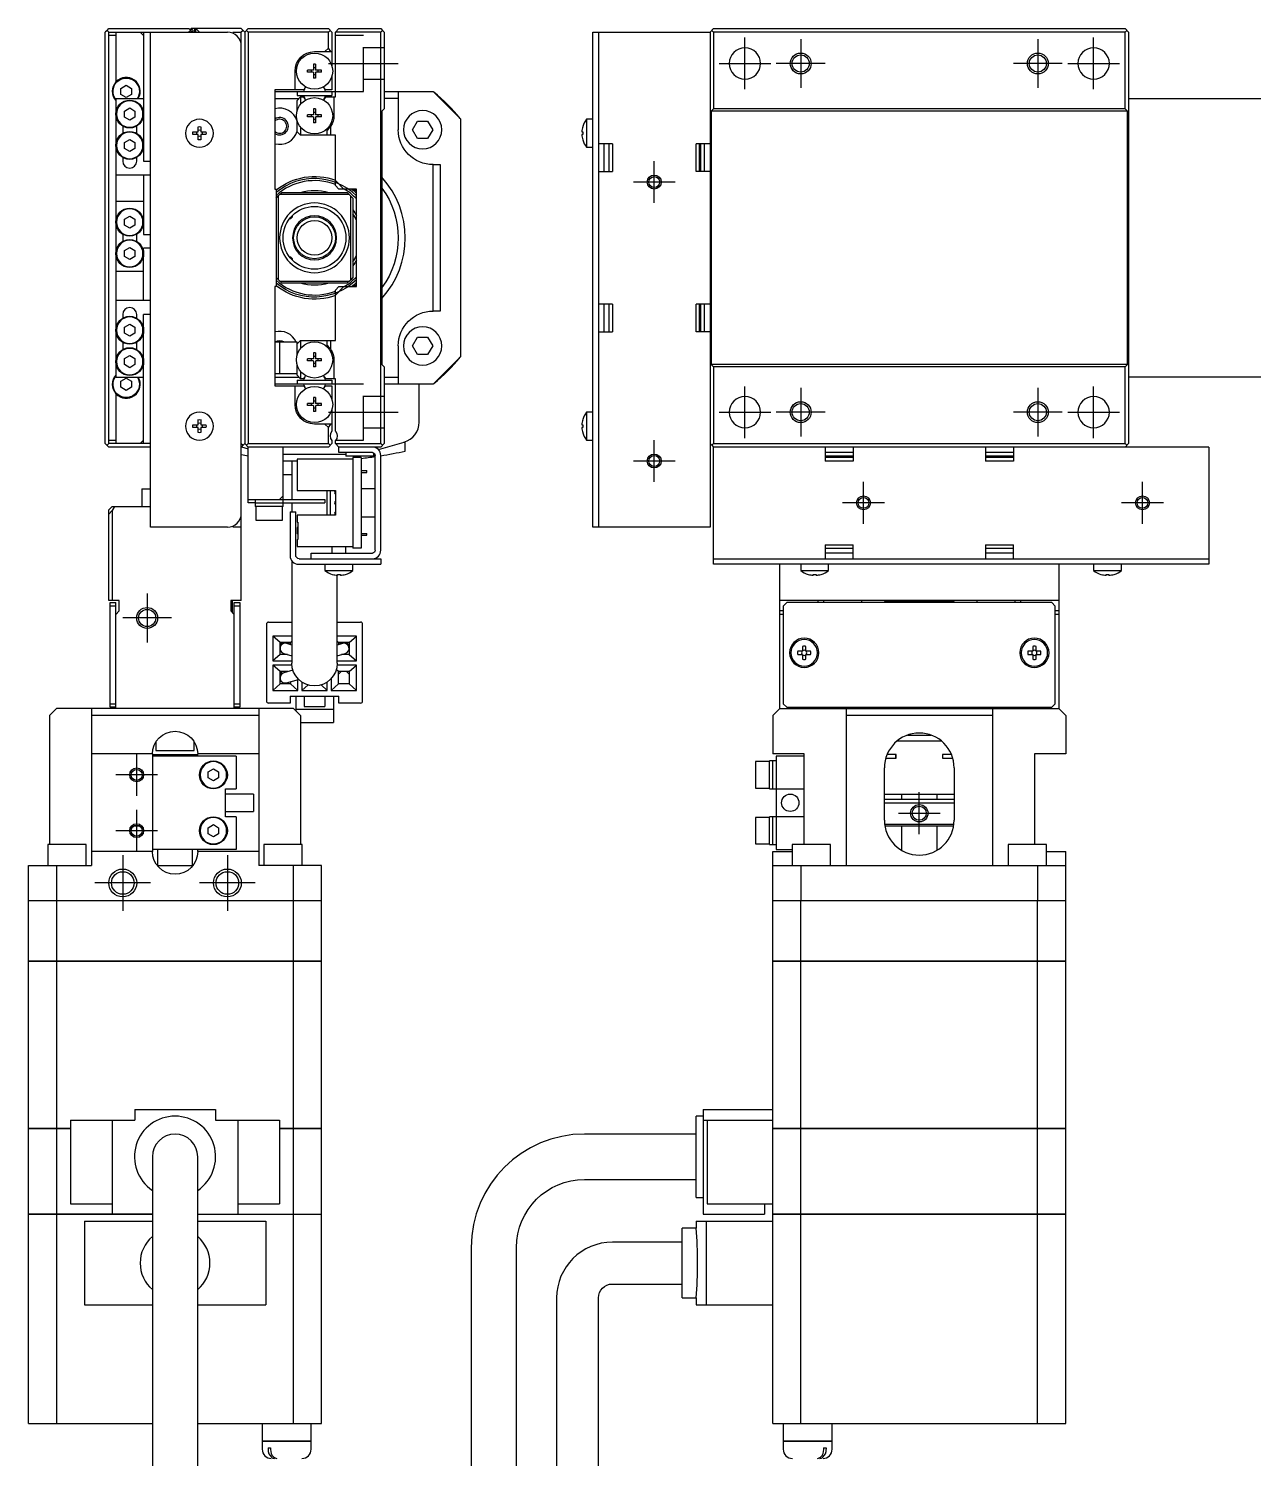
# Model space of a CAD drawing. Extents: x 0 to 840, y -8 to 467.
# Drawn here: x 430.8 to 606.4, y 184.1 to 389.1 of the extents above; entities that cross this region are included whole.
import ezdxf

# ---------------------------------------------------------------- set-up
doc = ezdxf.new("R2010")
doc.units = 0
doc.header["$LTSCALE"] = 0.5
doc.linetypes.add('CENTER', pattern=[50.8, 31.75, -6.35, 6.35, -6.35])
doc.linetypes.add('DASHED', pattern=[19.05, 12.7, -6.35])
for name, color, linetype in [('MSM_CENTER', 1, 'CENTER'), ('MSM_CONTINUOUS', 7, 'CONTINUOUS'), ('MSM_DASHED', 4, 'DASHED'), ('MSM_NARROW', 5, 'CONTINUOUS')]:
    doc.layers.add(name, color=color, linetype=linetype)

msp = doc.modelspace()

# ---------------------------------------------------------------- linework, layer by layer
at = {"layer": 'MSM_CENTER'}
for p, q in [((533.52, 380.4), (533.52, 387.8)), ((541.52, 387.6), (541.52, 380.6)), ((575.52, 387.6), (575.52, 380.6)), ((583.52, 380.4), (583.52, 387.8)), ((473.81, 384.1), (483.81, 384.1)), ((529.82, 384.1), (537.22, 384.1)), ((545.02, 384.1), (538.02, 384.1)), ((579.02, 384.1), (572.02, 384.1)), ((579.82, 384.1), (587.22, 384.1)), ((520.52, 364.1), (520.52, 370.1)), ((523.52, 367.1), (517.52, 367.1)), ((533.52, 330.4), (533.52, 337.8)), ((541.52, 337.6), (541.52, 330.6)), ((575.52, 337.6), (575.52, 330.6)), ((583.52, 330.4), (583.52, 337.8)), ((473.81, 334.1), (483.81, 334.1)), ((529.82, 334.1), (537.22, 334.1)), ((545.02, 334.1), (538.02, 334.1)), ((579.02, 334.1), (572.02, 334.1)), ((579.82, 334.1), (587.22, 334.1)), ((520.52, 324.1), (520.52, 330.1)), ((523.52, 327.1), (517.52, 327.1)), ((550.52, 318.1), (550.52, 324.1)), ((590.52, 318.1), (590.52, 324.1)), ((553.52, 321.1), (547.52, 321.1)), ((593.52, 321.1), (587.52, 321.1)), ((447.81, 308.1), (447.81, 301.1)), ((451.31, 304.6), (444.31, 304.6)), ((446.31, 279.1), (446.31, 285.1)), ((449.31, 282.1), (443.31, 282.1)), ((558.52, 273.6), (558.52, 279.6)), ((446.31, 271.1), (446.31, 277.1)), ((555.52, 276.6), (561.52, 276.6)), ((449.31, 274.1), (443.31, 274.1)), ((444.31, 270.6), (444.31, 262.6)), ((459.31, 270.6), (459.31, 262.6)), ((448.31, 266.6), (440.31, 266.6)), ((463.31, 266.6), (455.31, 266.6))]:
    msp.add_line(p, q, dxfattribs=at)
at = {"layer": 'MSM_CONTINUOUS'}
for p, q in [((442.06, 388.85), (441.81, 388.6)), ((441.81, 329.6), (441.81, 388.6)), ((442.06, 388.85), (442.31, 389.1)), ((442.31, 388.6), (442.06, 388.85)), ((442.31, 389.1), (453.81, 389.1)), ((442.31, 329.6), (442.31, 388.6)), ((442.31, 388.6), (459.31, 388.6)), ((443.31, 388.1), (442.31, 388.1)), ((443.31, 388.6), (443.31, 381.42)), ((446.81, 388.6), (447.31, 388.1)), ((447.31, 388.6), (447.31, 370.1)), ((448.31, 317.6), (448.31, 388.6)), ((453.81, 389.1), (454.31, 388.6)), ((454.06, 388.85), (453.81, 388.6)), ((453.91, 389), (454.11, 389)), ((454.01, 389), (454.11, 389.1)), ((461.31, 389.1), (454.11, 389.1)), ((454.41, 388.6), (454.41, 388.7)), ((454.59, 389.1), (454.59, 388.6)), ((455.31, 388.6), (454.81, 389.1)), ((454.81, 388.6), (454.81, 389.1)), ((460.11, 388.6), (461.31, 388.6)), ((461.31, 389.1), (461.81, 388.6)), ((461.56, 388.85), (461.31, 388.6)), ((461.31, 307.1), (461.31, 388.6)), ((461.81, 388.6), (462.31, 389.1)), ((461.81, 388.6), (461.81, 329.6)), ((462.31, 388.6), (462.06, 388.85)), ((462.31, 389.1), (473.81, 389.1)), ((462.31, 388.6), (462.31, 329.6)), ((473.81, 388.6), (462.31, 388.6)), ((473.81, 389.1), (474.31, 388.6)), ((474.06, 388.85), (473.81, 388.6)), ((473.81, 386.3), (473.81, 388.6)), ((474.31, 388.6), (474.31, 383.71)), ((474.81, 388.6), (475.31, 389.1)), ((474.81, 379.3), (474.81, 388.6)), ((481.31, 388.6), (474.81, 388.6)), ((475.31, 389.1), (481.31, 389.1)), ((481.31, 389.1), (481.56, 388.85)), ((481.56, 388.85), (481.31, 388.6)), ((481.31, 329.6), (481.31, 388.6)), ((481.56, 388.85), (481.81, 388.6)), ((481.81, 388.6), (481.81, 377.6)), ((511.72, 317.6), (511.72, 388.6)), ((511.72, 388.6), (528.52, 388.6)), ((512.52, 388.6), (512.52, 317.6)), ((529.02, 389.1), (528.52, 388.6)), ((528.52, 388.6), (528.52, 317.6)), ((528.77, 388.85), (529.02, 388.6)), ((529.02, 389.1), (588.02, 389.1)), ((529.02, 388.6), (529.02, 377.6)), ((588.02, 388.6), (529.02, 388.6)), ((588.52, 388.6), (588.02, 389.1)), ((588.02, 388.6), (588.27, 388.85)), ((588.02, 377.6), (588.02, 388.6)), ((588.52, 388.6), (588.52, 329.6)), ((471.81, 385.8), (474.31, 385.8)), ((473.81, 386.3), (473.31, 385.8)), ((474.17, 385.8), (473.81, 386.3)), ((471.96, 384), (471.67, 384)), ((471.67, 384), (471.67, 383.2)), ((471.96, 383.47), (471.67, 383.47)), ((471.96, 384), (471.96, 383.2)), ((469.01, 380.3), (469.01, 383)), ((471.61, 383.14), (470.81, 383.14)), ((470.81, 382.85), (470.81, 383.14)), ((471.61, 382.85), (470.81, 382.85)), ((471.34, 383.14), (471.34, 382.85)), ((471.67, 382.79), (471.67, 382)), ((471.67, 382.53), (471.96, 382.53)), ((471.96, 382), (471.67, 382)), ((471.96, 382.79), (471.96, 382)), ((472.81, 383.14), (472.02, 383.14)), ((472.81, 382.85), (472.02, 382.85)), ((472.28, 383.14), (472.28, 382.85)), ((472.81, 382.85), (472.81, 383.14)), ((474.31, 382.29), (474.31, 380.3)), ((444.06, 380.53), (444.81, 380.97)), ((444.06, 379.67), (444.06, 380.53)), ((444.81, 379.23), (444.06, 379.67)), ((444.81, 380.97), (445.56, 380.53)), ((445.56, 379.67), (444.81, 379.23)), ((445.56, 380.53), (445.56, 379.67)), ((470.26, 380.3), (466.11, 380.3)), ((466.11, 380.3), (466.11, 366.1)), ((466.11, 380.1), (474.81, 380.1)), ((469.31, 380.1), (469.31, 379.5)), ((469.31, 379.5), (474.31, 379.5)), ((469.31, 378.8), (469.81, 379.3)), ((469.81, 379.3), (469.81, 378.26)), ((469.81, 379.3), (470.26, 379.3)), ((470.43, 380.6), (470.26, 380.3)), ((470.39, 379.08), (470.26, 379.3)), ((473.36, 380.3), (473.19, 380.6)), ((473.36, 379.3), (473.23, 379.08)), ((474.31, 380.3), (473.36, 380.3)), ((473.36, 379.3), (474.81, 379.3)), ((474.31, 380.1), (474.31, 379.5)), ((474.59, 379.3), (474.59, 376.64)), ((481.81, 380.1), (488.81, 380.1)), ((483.81, 380.1), (483.81, 374.6)), ((492.81, 376.1), (488.81, 380.1)), ((443.31, 379.1), (443.31, 339.1)), ((443.31, 379.1), (447.31, 379.1)), ((444.56, 377.28), (445.31, 377.72)), ((444.56, 376.42), (444.56, 377.28)), ((445.31, 377.72), (446.06, 377.28)), ((446.06, 377.28), (446.06, 376.42)), ((466.11, 379.1), (469.61, 379.1)), ((469.31, 377.31), (469.31, 378.8)), ((470.38, 379.1), (470.39, 379.1)), ((471.96, 377.6), (471.67, 377.6)), ((471.67, 377.6), (471.67, 376.8)), ((471.96, 377.6), (471.96, 376.8)), ((473.24, 379.1), (473.25, 379.1)), ((481.81, 377.6), (481.46, 377.25)), ((481.46, 377.25), (481.46, 340.95)), ((483.81, 379.1), (481.81, 379.1)), ((529.02, 377.6), (528.67, 377.25)), ((528.67, 377.25), (528.67, 340.95)), ((588.37, 377.25), (528.67, 377.25)), ((588.02, 377.6), (529.02, 377.6)), ((588.37, 377.25), (588.02, 377.6)), ((588.37, 340.95), (588.37, 377.25)), ((588.52, 379.1), (626.02, 379.1)), ((445.31, 375.98), (444.56, 376.42)), ((446.06, 376.42), (445.31, 375.98)), ((469.31, 374.3), (469.31, 375.89)), ((471.61, 376.74), (470.81, 376.74)), ((470.81, 376.45), (470.81, 376.74)), ((471.61, 376.45), (470.81, 376.45)), ((471.34, 376.74), (471.34, 376.45)), ((471.96, 377.07), (471.67, 377.07)), ((471.67, 376.39), (471.67, 375.6)), ((471.67, 376.13), (471.96, 376.13)), ((471.96, 375.6), (471.67, 375.6)), ((471.96, 376.39), (471.96, 375.6)), ((472.81, 376.74), (472.02, 376.74)), ((472.81, 376.45), (472.02, 376.45)), ((472.28, 376.74), (472.28, 376.45)), ((472.81, 376.45), (472.81, 376.74)), ((485.87, 374.6), (486.59, 375.85)), ((486.59, 375.85), (488.03, 375.85)), ((488.03, 375.85), (488.76, 374.6)), ((492.81, 342.1), (492.81, 376.1)), ((510.82, 376.1), (510.82, 372.1)), ((511.72, 376.1), (510.82, 376.1)), ((444.31, 375.12), (444.31, 374.08)), ((444.56, 372.78), (445.31, 373.22)), ((445.31, 373.22), (446.06, 372.78)), ((446.31, 374.08), (446.31, 375.12)), ((454.38, 374.3), (455.11, 374.3)), ((455.11, 373.9), (454.38, 373.9)), ((455.11, 374.3), (455.11, 375.03)), ((455.11, 373.17), (455.11, 373.9)), ((455.51, 375.03), (455.51, 374.3)), ((455.51, 374.3), (456.24, 374.3)), ((456.24, 373.9), (455.51, 373.9)), ((455.51, 373.9), (455.51, 373.17)), ((469.81, 373.8), (469.31, 374.3)), ((469.81, 374.94), (469.81, 373.8)), ((474.81, 373.8), (469.81, 373.8)), ((473.61, 373.8), (473.61, 374.52)), ((474.11, 375.08), (474.11, 373.8)), ((474.81, 366.6), (474.81, 373.8)), ((486.59, 373.35), (485.87, 374.6)), ((488.03, 373.35), (486.59, 373.35)), ((488.76, 374.6), (488.03, 373.35)), ((510.13, 374.3), (510.26, 374.3)), ((510.26, 373.9), (510.13, 373.9)), ((510.26, 375.05), (510.26, 375.03)), ((510.26, 374.3), (510.26, 373.9)), ((510.26, 373.17), (510.26, 373.15)), ((444.56, 371.92), (444.56, 372.78)), ((445.31, 371.48), (444.56, 371.92)), ((446.06, 371.92), (445.31, 371.48)), ((446.06, 372.78), (446.06, 371.92)), ((510.82, 372.1), (511.72, 372.1)), ((514.52, 372.6), (512.52, 372.6)), ((513.32, 368.6), (513.32, 372.6)), ((514.02, 372.6), (514.02, 368.6)), ((514.52, 372.6), (514.52, 368.6)), ((526.52, 368.6), (526.52, 372.6)), ((528.52, 372.6), (526.52, 372.6)), ((527.02, 368.6), (527.02, 372.6)), ((527.22, 368.6), (527.22, 372.6)), ((527.72, 368.6), (527.72, 372.6)), ((444.31, 370.62), (444.31, 370.1)), ((446.31, 370.1), (446.31, 370.62)), ((447.31, 370.1), (448.31, 370.1)), ((488.81, 348.6), (488.81, 369.6)), ((488.81, 369.6), (489.81, 369.6)), ((489.81, 369.6), (489.81, 348.6)), ((448.31, 368.1), (443.31, 368.1)), ((447.31, 368.1), (447.31, 359.6)), ((474.81, 367.31), (476.02, 366.1)), ((512.52, 368.6), (514.52, 368.6)), ((528.52, 368.6), (526.52, 368.6)), ((466.11, 366.1), (466.31, 366.1)), ((466.31, 366.1), (466.31, 352.1)), ((466.31, 364.8), (466.61, 365.1)), ((466.81, 365.3), (466.61, 365.1)), ((466.61, 365.1), (466.61, 353.1)), ((466.81, 365.3), (467.11, 365.6)), ((476.81, 365.3), (466.81, 365.3)), ((467.11, 365.6), (476.51, 365.6)), ((475.31, 366.1), (474.81, 366.6)), ((477.81, 366.1), (475.31, 366.1)), ((476.51, 365.6), (477.31, 364.8)), ((477.01, 353.1), (477.01, 365.1)), ((477.81, 352.1), (477.81, 366.1)), ((447.31, 364.3), (443.31, 364.3)), ((477.31, 364.8), (477.31, 353.4)), ((444.56, 361.78), (445.31, 362.22)), ((444.56, 360.92), (444.56, 361.78)), ((445.31, 360.48), (444.56, 360.92)), ((445.31, 362.22), (446.06, 361.78)), ((446.06, 360.92), (445.31, 360.48)), ((446.06, 361.78), (446.06, 360.92)), ((468.25, 361.85), (468.39, 361.85)), ((468.39, 361.85), (468.61, 362.07)), ((468.39, 361.85), (468.39, 362.02)), ((468.61, 362.26), (468.61, 362.07)), ((470.44, 361.9), (470.37, 361.9)), ((470.44, 361.9), (470.5, 361.96)), ((473.12, 361.96), (473.19, 361.9)), ((473.25, 361.9), (473.19, 361.9)), ((444.31, 359.62), (444.31, 358.58)), ((446.31, 358.58), (446.31, 359.62)), ((447.31, 359.6), (448.31, 359.6)), ((468.85, 360.16), (468.85, 360.16)), ((474.78, 360.16), (474.78, 360.16)), ((444.56, 357.28), (445.31, 357.72)), ((444.56, 356.42), (444.56, 357.28)), ((445.31, 357.72), (446.06, 357.28)), ((446.06, 357.28), (446.06, 356.42)), ((447.31, 350.1), (447.31, 357.6)), ((448.31, 357.6), (447.31, 357.6)), ((445.31, 355.98), (444.56, 356.42)), ((446.06, 356.42), (445.31, 355.98)), ((468.39, 356.35), (468.25, 356.35)), ((468.25, 356.35), (468.25, 356.35)), ((468.39, 356.18), (468.39, 356.35)), ((468.61, 356.12), (468.39, 356.35)), ((468.61, 356.12), (468.61, 355.94)), ((443.31, 354.3), (447.31, 354.3)), ((467.11, 352.6), (466.31, 353.4)), ((466.81, 352.9), (476.81, 352.9)), ((476.81, 352.9), (476.51, 352.6)), ((476.81, 352.9), (477.01, 353.1)), ((477.31, 353.4), (477.01, 353.1)), ((466.31, 352.1), (466.11, 352.1)), ((466.11, 352.1), (466.11, 337.9)), ((476.51, 352.6), (467.11, 352.6)), ((476.02, 352.1), (474.81, 350.89)), ((474.81, 351.6), (475.31, 352.1)), ((474.81, 344.4), (474.81, 351.6)), ((475.31, 352.1), (477.81, 352.1)), ((448.31, 350.1), (443.31, 350.1)), ((489.81, 348.6), (488.81, 348.6)), ((514.52, 349.6), (512.52, 349.6)), ((513.32, 345.6), (513.32, 349.6)), ((514.02, 349.6), (514.02, 345.6)), ((514.52, 349.6), (514.52, 345.6)), ((528.52, 349.6), (526.52, 349.6)), ((526.52, 345.6), (526.52, 349.6)), ((527.02, 345.6), (527.02, 349.6)), ((527.22, 345.6), (527.22, 349.6)), ((527.72, 345.6), (527.72, 349.6)), ((444.31, 348.1), (444.31, 347.58)), ((444.56, 346.28), (445.31, 346.72)), ((445.31, 346.72), (446.06, 346.28)), ((446.31, 347.58), (446.31, 348.1)), ((447.31, 329.6), (447.31, 348.1)), ((448.31, 348.1), (447.31, 348.1)), ((444.56, 345.42), (444.56, 346.28)), ((445.31, 344.98), (444.56, 345.42)), ((446.06, 345.42), (445.31, 344.98)), ((446.06, 346.28), (446.06, 345.42)), ((485.87, 343.6), (486.59, 344.85)), ((486.59, 344.85), (488.03, 344.85)), ((488.03, 344.85), (488.76, 343.6)), ((512.52, 345.6), (514.52, 345.6)), ((528.52, 345.6), (526.52, 345.6)), ((444.31, 344.12), (444.31, 343.08)), ((446.31, 343.08), (446.31, 344.12)), ((469.31, 344.15), (466.11, 344.15)), ((466.81, 344.15), (466.81, 339.65)), ((469.31, 343.9), (469.81, 344.4)), ((469.31, 342.31), (469.31, 344.15)), ((469.81, 344.4), (469.81, 343.26)), ((469.81, 344.4), (474.81, 344.4)), ((471.96, 342.6), (471.67, 342.6)), ((471.67, 342.6), (471.67, 341.8)), ((471.96, 342.6), (471.96, 341.8)), ((473.61, 343.68), (473.61, 344.4)), ((474.11, 344.4), (474.11, 343.12)), ((483.81, 343.6), (483.81, 338.1)), ((486.59, 342.35), (485.87, 343.6)), ((488.76, 343.6), (488.03, 342.35)), ((444.56, 341.78), (445.31, 342.22)), ((444.56, 340.92), (444.56, 341.78)), ((445.31, 340.48), (444.56, 340.92)), ((445.31, 342.22), (446.06, 341.78)), ((446.06, 340.92), (445.31, 340.48)), ((446.06, 341.78), (446.06, 340.92)), ((469.31, 339.4), (469.31, 340.89)), ((471.61, 341.74), (470.81, 341.74)), ((470.81, 341.45), (470.81, 341.74)), ((471.61, 341.45), (470.81, 341.45)), ((471.34, 341.74), (471.34, 341.45)), ((471.96, 342.07), (471.67, 342.07)), ((471.67, 341.39), (471.67, 340.6)), ((471.67, 341.13), (471.96, 341.13)), ((471.96, 340.6), (471.67, 340.6)), ((471.96, 341.39), (471.96, 340.6)), ((472.81, 341.74), (472.02, 341.74)), ((472.81, 341.45), (472.02, 341.45)), ((472.28, 341.74), (472.28, 341.45)), ((472.81, 341.45), (472.81, 341.74)), ((474.59, 341.55), (474.59, 338.9)), ((481.46, 340.95), (481.81, 340.6)), ((481.81, 340.6), (481.81, 329.6)), ((488.03, 342.35), (486.59, 342.35)), ((488.81, 338.1), (492.81, 342.1)), ((528.67, 340.95), (529.02, 340.6)), ((588.37, 340.95), (528.67, 340.95)), ((529.02, 340.6), (529.02, 329.6)), ((588.02, 340.6), (529.02, 340.6)), ((588.02, 340.6), (588.37, 340.95)), ((588.02, 329.6), (588.02, 340.6)), ((443.31, 339.1), (447.31, 339.1)), ((444.06, 338.53), (444.81, 338.97)), ((444.06, 337.67), (444.06, 338.53)), ((444.81, 338.97), (445.56, 338.53)), ((445.56, 338.53), (445.56, 337.67)), ((466.11, 339.65), (469.31, 339.65)), ((466.11, 339.1), (469.61, 339.1)), ((469.81, 338.9), (469.31, 339.4)), ((469.31, 338.7), (469.31, 338.1)), ((469.31, 338.7), (474.31, 338.7)), ((469.81, 339.94), (469.81, 338.9)), ((470.26, 338.9), (469.81, 338.9)), ((470.26, 338.9), (470.39, 339.12)), ((470.38, 339.1), (470.39, 339.1)), ((473.23, 339.12), (473.36, 338.9)), ((473.24, 339.1), (473.25, 339.1)), ((474.81, 338.9), (473.36, 338.9)), ((474.31, 338.7), (474.31, 338.1)), ((474.81, 331.36), (474.81, 338.9)), ((481.81, 339.1), (483.81, 339.1)), ((626.02, 339.1), (588.52, 339.1)), ((443.31, 336.78), (443.31, 329.6)), ((444.81, 337.23), (444.06, 337.67)), ((445.56, 337.67), (444.81, 337.23)), ((474.81, 338.1), (466.11, 338.1)), ((466.11, 337.9), (470.26, 337.9)), ((469.01, 335.2), (469.01, 337.9)), ((470.26, 337.9), (470.43, 337.6)), ((473.19, 337.6), (473.36, 337.9)), ((473.36, 337.9), (474.31, 337.9)), ((474.31, 337.9), (474.31, 335.91)), ((488.81, 338.1), (481.81, 338.1)), ((486.81, 332.68), (486.81, 338.1)), ((471.61, 335.34), (470.81, 335.34)), ((470.81, 335.05), (470.81, 335.34)), ((471.61, 335.05), (470.81, 335.05)), ((471.34, 335.34), (471.34, 335.05)), ((471.96, 336.2), (471.67, 336.2)), ((471.67, 336.2), (471.67, 335.4)), ((471.96, 335.67), (471.67, 335.67)), ((471.67, 334.99), (471.67, 334.2)), ((471.67, 334.73), (471.96, 334.73)), ((471.96, 334.2), (471.67, 334.2)), ((471.96, 336.2), (471.96, 335.4)), ((471.96, 334.99), (471.96, 334.2)), ((472.81, 335.34), (472.02, 335.34)), ((472.81, 335.05), (472.02, 335.05)), ((472.28, 335.34), (472.28, 335.05)), ((472.81, 335.05), (472.81, 335.34)), ((474.31, 334.49), (474.31, 331.36)), ((454.38, 332.3), (455.11, 332.3)), ((455.11, 332.3), (455.11, 333.03)), ((455.51, 333.03), (455.51, 332.3)), ((455.51, 332.3), (456.24, 332.3)), ((474.31, 332.4), (471.81, 332.4)), ((473.31, 332.4), (473.81, 331.9)), ((473.81, 331.9), (474.17, 332.4)), ((510.13, 332.3), (510.26, 332.3)), ((510.26, 333.05), (510.26, 333.03)), ((510.26, 332.3), (510.26, 331.9)), ((510.82, 334.1), (510.82, 330.1)), ((511.72, 334.1), (510.82, 334.1)), ((442.31, 330.1), (443.31, 330.1)), ((447.31, 330.1), (446.81, 329.6)), ((455.11, 331.9), (454.38, 331.9)), ((455.11, 331.17), (455.11, 331.9)), ((456.24, 331.9), (455.51, 331.9)), ((455.51, 331.9), (455.51, 331.17)), ((473.81, 329.6), (473.81, 331.9)), ((510.26, 331.9), (510.13, 331.9)), ((510.26, 331.17), (510.26, 331.15)), ((510.82, 330.1), (511.72, 330.1)), ((441.81, 329.6), (442.31, 329.1)), ((442.06, 329.35), (442.31, 329.6)), ((448.31, 329.6), (442.31, 329.6)), ((448.31, 329.1), (442.31, 329.1)), ((461.31, 329.6), (461.56, 329.35)), ((461.56, 329.35), (461.31, 329.1)), ((461.34, 329.12), (462.31, 328.84)), ((461.56, 329.35), (461.81, 329.6)), ((462.31, 329.1), (461.81, 329.6)), ((462.06, 329.35), (462.31, 329.6)), ((462.31, 329.6), (473.81, 329.6)), ((462.31, 321.1), (462.31, 329.1)), ((473.81, 329.1), (462.31, 329.1)), ((467.31, 320.6), (467.31, 329.1)), ((467.31, 328.1), (476.31, 328.1)), ((474.31, 329.6), (473.81, 329.1)), ((473.81, 329.6), (474.06, 329.35)), ((474.31, 330.04), (474.31, 329.6)), ((474.81, 329.6), (474.81, 330.04)), ((474.81, 329.6), (481.31, 329.6)), ((475.31, 329.1), (474.81, 329.6)), ((475.31, 328.3), (475.31, 329.1)), ((481.31, 329.1), (475.31, 329.1)), ((480.11, 328.3), (475.31, 328.3)), ((476.31, 328.3), (476.31, 327.8)), ((480.31, 327.8), (480.31, 328.25)), ((480.31, 328.1), (480.46, 328.1)), ((480.96, 328.74), (484.64, 329.8)), ((481.31, 329.6), (481.56, 329.35)), ((481.81, 329.6), (481.31, 329.1)), ((484.81, 328.53), (484.81, 329.85)), ((528.52, 329.6), (528.77, 329.35)), ((529.02, 329.6), (528.77, 329.35)), ((528.77, 329.35), (529.02, 329.1)), ((529.02, 329.6), (588.02, 329.6)), ((529.02, 312.3), (529.02, 329.1)), ((600.02, 329.1), (529.02, 329.1)), ((545.02, 329.1), (545.02, 327.1)), ((549.02, 328.3), (545.02, 328.3)), ((549.02, 329.1), (549.02, 327.1)), ((568.02, 329.1), (568.02, 327.1)), ((572.02, 328.3), (568.02, 328.3)), ((572.02, 329.1), (572.02, 327.1)), ((588.27, 329.35), (588.02, 329.6)), ((588.02, 329.1), (588.52, 329.6)), ((600.02, 329.1), (600.02, 312.3)), ((469.31, 327.1), (467.31, 327.1)), ((468.56, 327.1), (468.56, 321.6)), ((469.31, 327.35), (469.31, 322.85)), ((477.31, 327.35), (469.31, 327.35)), ((480.31, 327.8), (476.31, 327.8)), ((477.31, 327.6), (477.31, 314.6)), ((478.51, 327.6), (477.31, 327.6)), ((477.63, 327.6), (477.63, 327.8)), ((478.51, 327.6), (478.51, 314.6)), ((480.51, 314.3), (480.51, 327.9)), ((481.31, 314.3), (481.31, 327.9)), ((549.02, 327.8), (545.02, 327.8)), ((549.02, 327.6), (545.02, 327.6)), ((549.02, 327.1), (545.02, 327.1)), ((572.02, 327.8), (568.02, 327.8)), ((572.02, 327.6), (568.02, 327.6)), ((572.02, 327.1), (568.02, 327.1)), ((468.56, 325.1), (467.31, 325.1)), ((478.51, 325.72), (479.31, 325.72)), ((478.51, 325.47), (479.31, 325.47)), ((479.31, 325.47), (479.31, 325.72)), ((447.06, 323.1), (448.31, 323.1)), ((447.06, 323.1), (447.06, 320.6)), ((467.31, 322.1), (466.81, 321.6)), ((469.31, 322.85), (474.81, 322.85)), ((473.61, 319.35), (473.61, 322.85)), ((474.11, 319.35), (474.11, 322.85)), ((474.81, 322.85), (474.81, 319.35)), ((480.51, 323.1), (478.51, 323.1)), ((442.31, 320.1), (442.81, 320.6)), ((442.31, 307.1), (442.31, 320.1)), ((442.81, 319.99), (442.31, 319.49)), ((443.12, 320.6), (442.81, 319.99)), ((442.81, 320.6), (448.31, 320.6)), ((442.81, 319.99), (442.81, 307.1)), ((462.31, 321.6), (473.31, 321.6)), ((463.31, 321.1), (462.31, 321.1)), ((463.31, 321.6), (463.31, 320.6)), ((463.31, 321.1), (473.31, 321.1)), ((467.31, 320.6), (463.31, 320.6)), ((463.41, 320.6), (463.41, 318.6)), ((467.21, 318.6), (467.21, 320.6)), ((468.56, 321.1), (468.56, 319.8)), ((473.31, 321.6), (473.31, 321.1)), ((463.41, 318.6), (467.21, 318.6)), ((468.31, 319.8), (468.31, 313.5)), ((468.31, 319.8), (469.11, 319.8)), ((469.11, 313.6), (469.11, 319.8)), ((469.31, 319.35), (469.31, 318.35)), ((474.81, 319.35), (469.31, 319.35)), ((469.31, 318.35), (469.41, 318.35)), ((469.41, 318.35), (469.41, 315.85)), ((478.51, 319.1), (480.51, 319.1)), ((459.31, 317.6), (448.31, 317.6)), ((461.31, 317.6), (460.11, 317.6)), ((469.31, 317.55), (469.31, 316.65)), ((469.41, 317.55), (469.31, 317.55)), ((469.41, 317.17), (469.31, 317.17)), ((469.41, 317.02), (469.31, 317.02)), ((469.41, 316.65), (469.31, 316.65)), ((469.31, 315.85), (469.31, 314.85)), ((469.31, 315.85), (469.41, 315.85)), ((478.51, 316.72), (479.31, 316.72)), ((478.51, 316.47), (479.31, 316.47)), ((479.31, 316.47), (479.31, 316.72)), ((528.52, 317.6), (511.72, 317.6)), ((469.31, 314.85), (477.31, 314.85)), ((471.31, 313.1), (471.31, 313.9)), ((471.31, 313.9), (480.11, 313.9)), ((474.31, 314.85), (474.31, 313.9)), ((476.31, 313.9), (476.31, 314.85)), ((478.51, 314.6), (477.31, 314.6)), ((545.02, 315.1), (549.02, 315.1)), ((545.02, 315.1), (545.02, 313.1)), ((545.02, 314.6), (549.02, 314.6)), ((549.02, 313.9), (545.02, 313.9)), ((549.02, 313.1), (549.02, 315.1)), ((568.02, 315.1), (572.02, 315.1)), ((568.02, 315.1), (568.02, 313.1)), ((568.02, 314.6), (572.02, 314.6)), ((572.02, 313.9), (568.02, 313.9)), ((572.02, 313.1), (572.02, 315.1)), ((468.56, 312.77), (468.56, 298.1)), ((469.51, 312.3), (481.31, 312.3)), ((469.61, 313.1), (481.31, 313.1)), ((473.31, 312.3), (473.31, 311.4)), ((477.31, 311.4), (477.31, 312.3)), ((481.31, 313.1), (481.31, 312.3)), ((529.02, 313.1), (600.02, 313.1)), ((600.02, 312.3), (529.02, 312.3)), ((538.52, 291.6), (538.52, 312.3)), ((541.52, 312.3), (541.52, 311.4)), ((545.52, 311.4), (545.52, 312.3)), ((578.52, 312.3), (578.52, 291.6)), ((583.52, 312.3), (583.52, 311.4)), ((587.52, 311.4), (587.52, 312.3)), ((473.31, 311.4), (477.31, 311.4)), ((474.36, 310.84), (474.38, 310.84)), ((475.06, 298.1), (475.06, 310.72)), ((475.11, 310.84), (475.51, 310.84)), ((475.11, 310.71), (475.11, 310.84)), ((475.51, 310.84), (475.51, 310.71)), ((476.24, 310.84), (476.26, 310.84)), ((541.52, 311.4), (545.52, 311.4)), ((542.57, 310.84), (542.59, 310.84)), ((543.32, 310.84), (543.72, 310.84)), ((543.32, 310.71), (543.32, 310.84)), ((543.72, 310.84), (543.72, 310.71)), ((544.45, 310.84), (544.47, 310.84)), ((583.52, 311.4), (587.52, 311.4)), ((584.57, 310.84), (584.59, 310.84)), ((585.32, 310.84), (585.72, 310.84)), ((585.32, 310.71), (585.32, 310.84)), ((585.72, 310.84), (585.72, 310.71)), ((586.45, 310.84), (586.47, 310.84)), ((443.81, 307.1), (442.31, 307.1)), ((442.51, 306.8), (443.31, 306.8)), ((442.51, 291.8), (442.51, 306.8)), ((443.31, 306.3), (442.51, 306.3)), ((443.31, 291.6), (443.31, 306.8)), ((443.81, 305.6), (443.31, 305.1)), ((443.81, 305.6), (443.81, 307.1)), ((461.31, 307.1), (459.81, 307.1)), ((459.81, 307.1), (459.81, 305.6)), ((460.31, 305.1), (459.81, 305.6)), ((460.06, 305.35), (460.06, 307.1)), ((460.31, 306.8), (461.11, 306.8)), ((460.31, 291.6), (460.31, 306.8)), ((461.11, 306.3), (460.31, 306.3)), ((461.11, 306.8), (461.11, 291.8)), ((578.52, 307.1), (538.52, 307.1)), ((539.02, 305.6), (538.52, 305.6)), ((539.52, 306.8), (539.02, 306.3)), ((539.02, 306.3), (539.02, 292.3)), ((577.52, 306.8), (539.52, 306.8)), ((544.02, 306.8), (544.02, 307.1)), ((544.77, 307.1), (544.77, 306.8)), ((550.27, 306.8), (550.27, 307.1)), ((553.72, 307.1), (553.52, 306.9)), ((563.52, 306.9), (553.52, 306.9)), ((553.52, 306.9), (553.52, 306.8)), ((563.52, 306.9), (563.32, 307.1)), ((563.52, 306.8), (563.52, 306.9)), ((566.77, 307.1), (566.77, 306.8)), ((572.27, 306.8), (572.27, 307.1)), ((573.02, 307.1), (573.02, 306.8)), ((578.02, 306.3), (577.52, 306.8)), ((578.02, 292.3), (578.02, 306.3)), ((578.52, 305.6), (578.02, 305.6)), ((464.91, 303.7), (464.91, 292.7)), ((465.21, 304), (468.56, 304)), ((475.06, 304), (478.41, 304)), ((478.71, 292.7), (478.71, 303.7)), ((539.02, 305.1), (538.52, 305.1)), ((578.52, 305.1), (578.02, 305.1)), ((465.81, 302), (465.81, 298.45)), ((466.86, 301.1), (465.81, 302)), ((468.56, 302), (465.81, 302)), ((477.81, 302), (475.06, 302)), ((476.76, 301.1), (477.81, 302)), ((477.81, 298.45), (477.81, 302)), ((466.86, 299.35), (465.81, 298.45)), ((466.86, 299.35), (466.86, 301.1)), ((468.36, 301.1), (466.86, 301.1)), ((466.86, 300.72), (467.24, 301.1)), ((467.92, 299.35), (466.86, 299.35)), ((467.4, 299.51), (468.56, 299.16)), ((468.56, 300.72), (467.82, 300.94)), ((467.99, 301.1), (468.28, 300.81)), ((468.36, 301.1), (468.56, 301.27)), ((468.36, 300.78), (468.36, 301.1)), ((475.26, 301.1), (475.06, 301.27)), ((475.8, 300.94), (475.06, 300.72)), ((475.06, 299.16), (476.22, 299.51)), ((475.26, 301.1), (475.26, 300.78)), ((476.76, 301.1), (475.26, 301.1)), ((475.35, 300.81), (475.64, 301.1)), ((476.76, 299.35), (475.7, 299.35)), ((476.39, 301.1), (476.76, 300.72)), ((476.76, 301.1), (476.76, 299.35)), ((476.76, 299.35), (477.81, 298.45)), ((541.78, 299.84), (541.1, 299.84)), ((541.1, 299.36), (541.78, 299.36)), ((541.78, 300.52), (541.78, 299.84)), ((541.78, 299.36), (541.78, 298.68)), ((542.26, 299.84), (542.26, 300.52)), ((542.94, 299.84), (542.26, 299.84)), ((542.26, 298.68), (542.26, 299.36)), ((542.26, 299.36), (542.94, 299.36)), ((574.78, 299.84), (574.1, 299.84)), ((574.1, 299.36), (574.78, 299.36)), ((574.78, 300.52), (574.78, 299.84)), ((574.78, 299.36), (574.78, 298.68)), ((575.26, 299.84), (575.26, 300.52)), ((575.94, 299.84), (575.26, 299.84)), ((575.26, 298.68), (575.26, 299.36)), ((575.26, 299.36), (575.94, 299.36)), ((465.81, 298.45), (468.56, 298.45)), ((468.57, 297.85), (465.81, 297.85)), ((465.81, 297.85), (465.81, 294.2)), ((466.86, 296.9), (465.81, 297.85)), ((477.81, 297.85), (475.05, 297.85)), ((475.06, 298.45), (477.81, 298.45)), ((476.76, 296.9), (477.81, 297.85)), ((477.81, 294.2), (477.81, 297.85)), ((466.86, 295.15), (466.86, 296.9)), ((467.96, 296.9), (466.86, 296.9)), ((466.86, 296.52), (467.24, 296.9)), ((468.72, 297.11), (467.41, 296.75)), ((467.81, 295.3), (469.53, 295.78)), ((468.36, 295.46), (468.36, 295.15)), ((468.54, 297.06), (468.69, 297.2)), ((469.41, 294.2), (469.41, 295.75)), ((470.01, 295.39), (470.01, 294.2)), ((473.61, 294.2), (473.61, 295.39)), ((474.21, 295.91), (474.21, 294.2)), ((475.26, 296.9), (474.93, 297.2)), ((476.76, 296.9), (475.26, 296.9)), ((475.26, 295.15), (475.26, 296.9)), ((475.26, 296.52), (475.64, 296.9)), ((476.39, 296.9), (476.76, 296.52)), ((476.76, 296.9), (476.76, 295.15)), ((466.86, 295.15), (465.81, 294.2)), ((465.81, 294.2), (469.41, 294.2)), ((468.36, 295.15), (466.86, 295.15)), ((468.31, 293.4), (475.31, 293.4)), ((468.31, 293.4), (468.31, 292.4)), ((468.36, 295.15), (469.41, 294.2)), ((469.11, 293.4), (469.11, 291.3)), ((470.88, 294.99), (470.01, 294.2)), ((470.01, 294.2), (473.61, 294.2)), ((470.31, 293.4), (470.31, 291.9)), ((472.74, 294.99), (473.61, 294.2)), ((473.31, 293.4), (473.31, 291.9)), ((475.26, 295.15), (474.21, 294.2)), ((474.21, 294.2), (477.81, 294.2)), ((474.51, 293.4), (474.51, 289.6)), ((476.76, 295.15), (475.26, 295.15)), ((475.31, 292.4), (475.31, 293.4)), ((476.76, 295.15), (477.81, 294.2)), ((434.81, 291.6), (433.81, 290.6)), ((468.81, 291.6), (434.81, 291.6)), ((439.81, 291.6), (439.81, 269.1)), ((442.51, 292.3), (443.31, 292.3)), ((443.31, 291.8), (442.51, 291.8)), ((460.31, 292.3), (461.11, 292.3)), ((461.11, 291.8), (460.31, 291.8)), ((463.81, 291.6), (463.81, 269.1)), ((468.31, 292.4), (465.21, 292.4)), ((469.81, 290.6), (468.81, 291.6)), ((469.11, 291.51), (474.51, 291.51)), ((470.31, 291.9), (473.31, 291.9)), ((478.41, 292.4), (475.31, 292.4)), ((538.52, 291.6), (537.52, 290.6)), ((538.52, 291.6), (578.52, 291.6)), ((539.02, 292.3), (539.52, 291.8)), ((539.52, 291.8), (577.52, 291.8)), ((544.02, 291.8), (544.02, 291.6)), ((548.02, 291.6), (548.02, 269.1)), ((548.52, 291.8), (548.52, 291.6)), ((551.02, 291.8), (551.02, 291.6)), ((566.02, 291.6), (566.02, 291.8)), ((568.52, 291.6), (568.52, 291.8)), ((569.02, 291.6), (569.02, 269.1)), ((573.02, 291.6), (573.02, 291.8)), ((577.52, 291.8), (578.02, 292.3)), ((579.52, 290.6), (578.52, 291.6)), ((433.81, 290.6), (433.81, 272.1)), ((463.81, 290.6), (439.81, 290.6)), ((469.81, 290.6), (469.81, 272.1)), ((469.81, 289.6), (474.51, 289.6)), ((537.52, 290.6), (537.52, 285.1)), ((569.02, 290.6), (548.02, 290.6)), ((579.52, 290.6), (579.52, 285.1)), ((556.81, 287.8), (560.23, 287.8)), ((557.27, 287.8), (557.27, 287.94)), ((559.77, 287.94), (559.77, 287.8)), ((448.56, 285.1), (439.81, 285.1)), ((448.56, 285.1), (448.56, 271.1)), ((448.56, 285), (455.06, 285)), ((449.06, 286.83), (449.06, 285.6)), ((449.06, 285.6), (454.56, 285.6)), ((454.56, 285.6), (454.56, 286.83)), ((463.81, 285.1), (455.06, 285.1)), ((455.06, 284.8), (455.06, 285.1)), ((542.02, 285.1), (537.52, 285.1)), ((542.02, 272.1), (542.02, 285.1)), ((555.19, 285), (553.89, 285)), ((555.17, 284.5), (555.17, 285)), ((555.19, 284.5), (555.19, 285)), ((555.39, 287), (561.65, 287)), ((563.14, 285), (561.85, 285)), ((561.85, 285), (561.85, 284.5)), ((561.87, 285), (561.87, 284.5)), ((579.52, 285.1), (575.02, 285.1)), ((575.02, 285.1), (575.02, 272.1)), ((460.56, 284.8), (448.56, 284.8)), ((456.56, 282.53), (457.31, 282.97)), ((457.31, 282.97), (458.06, 282.53)), ((460.56, 284.8), (460.56, 280.1)), ((535.02, 284), (535.02, 280.2)), ((537.02, 284), (535.02, 284)), ((537.02, 280.1), (537.02, 284.1)), ((538.02, 284.1), (537.02, 284.1)), ((537.52, 280.1), (537.52, 284.1)), ((542.02, 284.8), (538.02, 284.8)), ((538.02, 284.8), (538.02, 271.4)), ((553.52, 275.6), (553.52, 283.1)), ((553.72, 284.5), (555.19, 284.5)), ((561.85, 284.5), (563.32, 284.5)), ((563.52, 283.1), (563.52, 275.6)), ((456.56, 281.67), (456.56, 282.53)), ((457.31, 281.23), (456.56, 281.67)), ((458.06, 281.67), (457.31, 281.23)), ((458.06, 282.53), (458.06, 281.67)), ((459.06, 280.1), (460.56, 280.1)), ((459.06, 276.1), (459.06, 280.1)), ((463.06, 279.35), (459.06, 279.35)), ((463.06, 279.35), (463.06, 276.85)), ((535.02, 280.2), (537.02, 280.2)), ((537.02, 280.1), (542.02, 280.1)), ((563.52, 279.3), (553.52, 279.3)), ((556.02, 278.6), (556.02, 279.3)), ((561.02, 279.3), (561.02, 278.6)), ((459.06, 276.85), (463.06, 276.85)), ((553.52, 278.6), (563.52, 278.6)), ((553.52, 278.1), (563.52, 278.1)), ((446.01, 274.8), (446, 274.82)), ((446.01, 274.8), (446.66, 274.8)), ((456.56, 274.53), (457.31, 274.97)), ((457.31, 274.97), (458.06, 274.53)), ((460.56, 276.1), (459.06, 276.1)), ((460.56, 276.1), (460.56, 271.4)), ((535.02, 276), (535.02, 272.2)), ((537.02, 276), (535.02, 276)), ((537.02, 272.1), (537.02, 276.1)), ((542.02, 276.1), (537.02, 276.1)), ((537.52, 272.1), (537.52, 276.1)), ((563.48, 275), (553.56, 275)), ((553.58, 274.8), (563.46, 274.8)), ((556.02, 271.27), (556.02, 274.8)), ((561.02, 274.8), (561.02, 271.27)), ((456.56, 273.67), (456.56, 274.53)), ((457.31, 273.23), (456.56, 273.67)), ((458.06, 273.67), (457.31, 273.23)), ((458.06, 274.53), (458.06, 273.67)), ((439.06, 272.1), (433.56, 272.1)), ((433.56, 272.1), (433.56, 269.1)), ((439.06, 269.1), (439.06, 272.1)), ((448.56, 271.1), (439.81, 271.1)), ((460.56, 271.4), (448.56, 271.4)), ((449.31, 271.4), (449.31, 269.1)), ((454.31, 269.1), (454.31, 271.4)), ((455.06, 271.1), (455.06, 271.4)), ((463.81, 271.1), (455.06, 271.1)), ((470.06, 272.1), (464.56, 272.1)), ((464.56, 272.1), (464.56, 269.1)), ((470.06, 269.1), (470.06, 272.1)), ((535.02, 272.2), (537.02, 272.2)), ((537.02, 272.1), (538.02, 272.1)), ((537.52, 255.4), (537.52, 271.1)), ((537.52, 271.1), (540.27, 271.1)), ((538.02, 271.4), (540.27, 271.4)), ((545.77, 272.1), (540.27, 272.1)), ((540.27, 272.1), (540.27, 269.1)), ((545.77, 269.1), (545.77, 272.1)), ((576.77, 272.1), (571.27, 272.1)), ((571.27, 272.1), (571.27, 269.1)), ((576.77, 269.1), (576.77, 272.1)), ((576.77, 271.1), (579.52, 271.1)), ((579.52, 255.4), (579.52, 271.1)), ((430.81, 255.4), (430.81, 269.1)), ((430.81, 269.1), (439.81, 269.1)), ((434.81, 269.1), (434.81, 264.1)), ((449.25, 269.1), (454.37, 269.1)), ((472.81, 269.1), (463.81, 269.1)), ((468.81, 264.1), (468.81, 269.1)), ((472.81, 255.4), (472.81, 269.1)), ((537.52, 269.1), (579.52, 269.1)), ((541.52, 269.1), (541.52, 264.1)), ((575.52, 264.1), (575.52, 269.1)), ((430.81, 264.1), (472.81, 264.1)), ((434.84, 255.4), (434.84, 264.1)), ((468.78, 255.4), (468.78, 264.1)), ((537.52, 264.1), (579.52, 264.1)), ((541.55, 255.4), (541.55, 264.1)), ((575.49, 255.4), (575.49, 264.1)), ((472.81, 255.4), (430.81, 255.4)), ((430.81, 231.4), (430.81, 255.35)), ((472.81, 255.35), (430.81, 255.35)), ((430.86, 255.35), (430.86, 255.4)), ((434.84, 231.4), (434.84, 255.35)), ((435.1, 255.35), (435.1, 255.4)), ((468.53, 255.35), (468.53, 255.4)), ((468.78, 231.4), (468.78, 255.35)), ((472.76, 255.35), (472.76, 255.4)), ((472.81, 231.4), (472.81, 255.35)), ((579.52, 255.4), (537.52, 255.4)), ((537.52, 219.1), (537.52, 255.35)), ((579.52, 255.35), (537.52, 255.35)), ((537.57, 255.35), (537.57, 255.4)), ((541.55, 231.4), (541.55, 255.35)), ((541.81, 255.35), (541.81, 255.4)), ((575.23, 255.35), (575.23, 255.4)), ((575.49, 231.4), (575.49, 255.35)), ((579.47, 255.35), (579.47, 255.4)), ((579.52, 231.4), (579.52, 255.35)), ((446.03, 234.1), (446.03, 232.6)), ((446.03, 234.1), (457.59, 234.1)), ((457.59, 234.1), (457.59, 232.6)), ((527.52, 234.1), (527.52, 219.1)), ((527.52, 234.1), (537.52, 234.1)), ((436.81, 232.6), (436.81, 220.6)), ((436.81, 232.6), (446.03, 232.6)), ((442.81, 232.6), (442.81, 219.1)), ((457.59, 232.6), (466.81, 232.6)), ((460.81, 232.6), (460.81, 219.1)), ((466.81, 232.6), (466.81, 220.6)), ((526.52, 221.53), (526.52, 233.17)), ((527.52, 233.17), (526.52, 233.17)), ((527.52, 232.6), (537.52, 232.6)), ((528.12, 232.6), (528.12, 220.6)), ((436.81, 231.4), (430.81, 231.4)), ((430.81, 219.1), (430.81, 231.35)), ((436.81, 231.35), (430.81, 231.35)), ((430.86, 231.35), (430.86, 231.4)), ((434.84, 219.1), (434.84, 231.35)), ((435.1, 231.35), (435.1, 231.4)), ((472.81, 231.4), (466.81, 231.4)), ((472.81, 231.35), (466.81, 231.35)), ((468.53, 231.35), (468.53, 231.4)), ((468.78, 219.1), (468.78, 231.35)), ((472.76, 231.35), (472.76, 231.4)), ((472.81, 219.1), (472.81, 231.35)), ((526.52, 230.6), (510.52, 230.6)), ((579.52, 231.4), (537.52, 231.4)), ((579.52, 231.35), (537.52, 231.35)), ((537.57, 231.35), (537.57, 231.4)), ((541.55, 219.1), (541.55, 231.35)), ((541.81, 231.35), (541.81, 231.4)), ((575.23, 231.35), (575.23, 231.4)), ((575.49, 219.1), (575.49, 231.35)), ((579.47, 231.35), (579.47, 231.4)), ((579.52, 219.1), (579.52, 231.35)), ((448.56, 227.35), (448.56, 127.35)), ((455.06, 127.35), (455.06, 227.35)), ((510.52, 224.1), (526.52, 224.1)), ((526.52, 221.53), (527.52, 221.53)), ((436.81, 220.6), (442.81, 220.6)), ((460.81, 220.6), (466.81, 220.6)), ((528.12, 220.6), (537.52, 220.6)), ((536.32, 220.6), (536.32, 219.1)), ((448.56, 219.1), (430.81, 219.1)), ((430.81, 189.1), (430.81, 219.05)), ((448.56, 219.05), (430.81, 219.05)), ((430.86, 219.05), (430.86, 219.1)), ((434.84, 189.1), (434.84, 219.05)), ((435.1, 219.05), (435.1, 219.1)), ((438.81, 218.1), (438.81, 206.1)), ((438.81, 218.1), (448.56, 218.1)), ((455.06, 219.1), (472.81, 219.1)), ((472.81, 219.05), (455.06, 219.05)), ((455.06, 218.1), (464.81, 218.1)), ((464.81, 218.1), (464.81, 206.1)), ((468.53, 219.05), (468.53, 219.1)), ((468.78, 189.1), (468.78, 219.05)), ((472.76, 219.05), (472.76, 219.1)), ((472.81, 189.1), (472.81, 219.05)), ((526.52, 218.1), (537.52, 218.1)), ((526.52, 218.1), (526.52, 217.1)), ((527.52, 219.1), (536.32, 219.1)), ((527.95, 218.1), (527.95, 206.1)), ((579.52, 219.1), (537.52, 219.1)), ((537.52, 189.1), (537.52, 219.05)), ((579.52, 219.05), (537.52, 219.05)), ((537.57, 219.05), (537.57, 219.1)), ((541.55, 189.1), (541.55, 219.05)), ((541.81, 219.05), (541.81, 219.1)), ((575.23, 219.05), (575.23, 219.1)), ((575.49, 189.1), (575.49, 219.05)), ((579.47, 219.05), (579.47, 219.1)), ((579.52, 189.1), (579.52, 219.05)), ((524.52, 207.1), (524.52, 217.1)), ((526.52, 217.1), (524.52, 217.1)), ((494.27, 214.35), (494.27, 127.35)), ((500.77, 127.35), (500.77, 214.35)), ((524.52, 215.1), (514.52, 215.1)), ((506.52, 207.1), (506.52, 112.1)), ((512.52, 112.1), (512.52, 207.1)), ((514.52, 209.1), (524.52, 209.1)), ((524.52, 207.1), (526.52, 207.1)), ((526.52, 207.1), (526.52, 206.1)), ((438.81, 206.1), (448.56, 206.1)), ((455.06, 206.1), (464.81, 206.1)), ((526.52, 206.1), (537.52, 206.1)), ((430.81, 189.1), (448.56, 189.1)), ((455.06, 189.1), (472.81, 189.1)), ((464.31, 189.1), (464.31, 186.6)), ((471.31, 186.6), (471.31, 189.1)), ((537.52, 189.1), (579.52, 189.1)), ((539.02, 189.1), (539.02, 186.6)), ((546.02, 186.6), (546.02, 189.1)), ((464.31, 186.6), (471.31, 186.6)), ((464.36, 186.6), (464.36, 186.55)), ((471.26, 186.55), (471.26, 186.6)), ((539.02, 186.6), (546.02, 186.6)), ((539.07, 186.6), (539.07, 186.55)), ((545.97, 186.55), (545.97, 186.6)), ((464.31, 186.55), (464.31, 185.4)), ((464.31, 186.55), (471.31, 186.55)), ((465.17, 185.6), (465.52, 185.6)), ((465.17, 185.6), (465.17, 185.4)), ((465.52, 185.6), (465.52, 185.4)), ((471.31, 185.4), (471.31, 186.55)), ((539.02, 186.55), (546.02, 186.55)), ((539.02, 186.55), (539.02, 185.4)), ((544.81, 185.6), (545.17, 185.6)), ((544.81, 185.6), (544.81, 185.4)), ((545.17, 185.6), (545.17, 185.4)), ((546.02, 185.4), (546.02, 186.55))]:
    msp.add_line(p, q, dxfattribs=at)
for centre, radius in [((471.81, 383), 2.6), ((541.52, 384.1), 1.23), ((575.52, 384.1), 1.23), ((445.31, 376.85), 2), ((471.81, 376.6), 2.6), ((445.31, 372.35), 2), ((520.52, 367.1), 0.783), ((445.31, 361.35), 2), ((471.81, 359.1), 4.5), ((471.81, 359.1), 3), ((445.31, 356.85), 2), ((445.31, 345.85), 2), ((445.31, 341.35), 2), ((471.81, 341.6), 2.6), ((471.81, 335.2), 2.6), ((541.52, 334.1), 1.23), ((575.52, 334.1), 1.23), ((520.52, 327.1), 0.783), ((550.52, 321.1), 0.783), ((590.52, 321.1), 0.783), ((447.81, 304.6), 1.23), ((457.31, 282.1), 2), ((446.31, 282.1), 0.783), ((540.02, 278.1), 1.25), ((558.52, 276.6), 1.01), ((446.31, 274.1), 0.783), ((457.31, 274.1), 2), ((444.31, 266.6), 1.62), ((459.31, 266.6), 1.62)]:
    msp.add_circle(centre, radius, dxfattribs=at)
at = {"layer": 'MSM_CONTINUOUS', "extrusion": (0, 0, -1)}
for centre, radius in [((-533.52, 384.1), 2.25), ((-583.52, 384.1), 2.25), ((-445.31, 376.85), 1.9), ((-487.31, 374.6), 2.75), ((-455.31, 374.1), 2), ((-445.31, 372.35), 1.9), ((-445.31, 361.35), 1.9), ((-471.81, 359.1), 5), ((-471.81, 359.1), 3.15), ((-445.31, 356.85), 1.9), ((-445.31, 345.85), 1.9), ((-487.31, 343.6), 2.75), ((-445.31, 341.35), 1.9), ((-533.52, 334.1), 2.25), ((-583.52, 334.1), 2.25), ((-455.31, 332.1), 2), ((-542.02, 299.6), 2.1), ((-542.02, 299.6), 1.9), ((-575.02, 299.6), 2.1), ((-575.02, 299.6), 1.9), ((-457.31, 282.1), 1.9), ((-457.31, 274.1), 1.9)]:
    msp.add_circle(centre, radius, dxfattribs=at)
at = {"layer": 'MSM_CONTINUOUS'}
for centre, radius, start, end in [((454.11, 388.7), 0.3, 0, 90), ((459.31, 386.6), 2, 0, 90), ((444.81, 380.1), 2, 330, 221.4096), ((471.81, 379.8), 1.59, 143.8028, 169.107), ((471.81, 379.8), 1.59, 190.8931, 216.1973), ((471.93, 379.68), 1.75, 142.994, 148.6217), ((471.7, 379.68), 1.75, 31.3783, 37.006), ((471.81, 379.8), 1.59, 10.893, 36.1972), ((471.81, 379.8), 1.59, 323.8027, 349.1069), ((471.81, 359.1), 27, 39.3765, 50.6235), ((466.81, 375.1), 2.6, 15.9424, 105.6185), ((466.81, 375.1), 1.01, 225.9346, 134.0654), ((513.32, 374.1), 3.2, 141.3178, 162.73), ((455.31, 374.1), 0.435, 152.6335, 207.3665), ((455.31, 374.1), 0.435, 62.6335, 117.3665), ((455.31, 374.1), 0.435, 242.6335, 297.3665), ((455.31, 374.1), 0.435, 332.6335, 27.3665), ((466.81, 375.1), 2.6, 254.3815, 344.0576), ((471.79, 376.64), 2.8, 310.6764, 326.1354), ((513.32, 374.1), 3.19, 163.0947, 176.4096), ((513.32, 374.1), 3.19, 183.5904, 196.9053), ((513.32, 374.1), 3.2, 197.27, 218.6822), ((445.31, 370.1), 1, 180, 0), ((471.81, 359.1), 8.5, 45.0991, 130.3202), ((471.81, 359.1), 8.2, 68.5399, 132.1236), ((471.81, 359.1), 13, 317.9284, 42.0716), ((471.81, 359.1), 8.2, 42.9703, 58.6119), ((471.81, 359.1), 6.5, 22.6199, 32.2042), ((471.81, 359.1), 6.5, 327.7958, 337.3801), ((471.81, 359.1), 8.2, 227.8764, 291.4601), ((471.81, 359.1), 8.2, 301.3881, 317.0297), ((445.31, 348.1), 1, 0, 180), ((466.81, 343.1), 2.6, 23.8188, 105.6185), ((471.79, 341.55), 2.8, 33.8646, 49.3236), ((471.81, 359.1), 27, 309.3765, 320.6235), ((444.81, 338.1), 2, 138.5904, 30), ((471.81, 338.4), 1.59, 143.8028, 169.107), ((471.81, 338.4), 1.59, 10.893, 36.1972), ((471.81, 338.4), 1.59, 190.8931, 216.1973), ((471.93, 338.51), 1.75, 211.3783, 217.006), ((471.81, 338.4), 1.59, 323.8027, 349.1069), ((471.7, 338.51), 1.75, 322.994, 328.6217), ((455.31, 332.1), 0.435, 152.6335, 207.3665), ((455.31, 332.1), 0.435, 62.6335, 117.3665), ((455.31, 332.1), 0.435, 332.6335, 27.3665), ((483.81, 332.68), 3, 285.9958, 0), ((513.32, 332.1), 3.19, 163.0947, 176.4096), ((513.32, 332.1), 3.2, 141.3178, 162.73), ((455.31, 332.1), 0.435, 242.6335, 297.3665), ((475.06, 330.7), 1, 138.5904, 221.4096), ((513.32, 332.1), 3.19, 183.5904, 196.9053), ((513.32, 332.1), 3.2, 197.27, 218.6822), ((471.81, 387.1), 60, 259.9213, 260.8898), ((480.11, 327.9), 1.2, 0, 90), ((471.81, 387.1), 60, 279.1102, 282.5133), ((471.81, 387.1), 60, 276.4114, 278.3373), ((474.91, 322.6), 0.25, 113.5782, 246.4218), ((474.91, 321.1), 0.25, 113.5782, 246.4218), ((474.91, 319.6), 0.25, 113.5782, 246.4218), ((459.31, 319.6), 2, 270, 0), ((480.11, 314.3), 1.2, 270, 0), ((469.51, 313.5), 1.2, 180, 270), ((475.31, 313.9), 3.2, 231.3178, 252.73), ((475.31, 313.9), 3.19, 253.0947, 266.4096), ((475.31, 313.9), 3.19, 273.5904, 286.9053), ((475.31, 313.9), 3.2, 287.27, 308.6822), ((543.52, 313.9), 3.2, 231.3178, 252.73), ((543.52, 313.9), 3.19, 253.0947, 266.4096), ((543.52, 313.9), 3.19, 273.5904, 286.9053), ((543.52, 313.9), 3.2, 287.27, 308.6822), ((585.52, 313.9), 3.2, 231.3178, 252.73), ((585.52, 313.9), 3.19, 253.0947, 266.4096), ((585.52, 313.9), 3.19, 273.5904, 286.9053), ((585.52, 313.9), 3.2, 287.27, 308.6822), ((465.21, 303.7), 0.3, 90, 180), ((478.41, 303.7), 0.3, 0, 90), ((467.61, 300.22), 0.75, 73.4791, 253.4791), ((476.01, 300.22), 0.75, 286.5209, 106.5209), ((542.02, 299.6), 0.95, 165.3667, 194.6333), ((542.02, 299.6), 0.365, 138.8496, 221.1504), ((542.02, 299.6), 0.95, 75.3667, 104.6333), ((542.02, 299.6), 0.365, 48.8496, 131.1504), ((542.02, 299.6), 0.365, 228.8496, 311.1504), ((542.02, 299.6), 0.365, 318.8496, 41.1504), ((542.02, 299.6), 0.95, 345.3667, 14.6333), ((575.02, 299.6), 0.95, 165.3667, 194.6333), ((575.02, 299.6), 0.365, 138.8496, 221.1504), ((575.02, 299.6), 0.95, 75.3667, 104.6333), ((575.02, 299.6), 0.365, 48.8496, 131.1504), ((575.02, 299.6), 0.365, 228.8496, 311.1504), ((575.02, 299.6), 0.365, 318.8496, 41.1504), ((575.02, 299.6), 0.95, 345.3667, 14.6333), ((542.02, 299.6), 0.95, 255.3667, 284.6333), ((575.02, 299.6), 0.95, 255.3667, 284.6333), ((467.61, 296.02), 0.75, 105.6242, 285.6242), ((465.21, 292.7), 0.3, 180, 270), ((478.41, 292.7), 0.3, 270, 0), ((558.52, 283.1), 5, 0, 180), ((558.52, 275.6), 5, 180, 0), ((451.81, 227.35), 5.82, 303.9465, 236.0534), ((451.81, 227.35), 3.25, 0, 180), ((510.52, 214.35), 16.25, 90, 180), ((451.81, 212.1), 5, 130.5416, 229.4584), ((451.81, 212.1), 5, 310.5416, 49.4584), ((466.48, 212.09), 60.26, 0.0102, 4.77), ((514.52, 207.1), 8, 90, 180), ((466.51, 212.11), 60.23, 355.2289, 359.9909), ((465.61, 185.4), 1.3, 180, 270), ((466.57, 185.32), 1.41, 177.1822, 228.6257), ((466.9, 185.31), 1.39, 176.96, 227.1801), ((470.01, 185.4), 1.3, 270, 0), ((540.32, 185.4), 1.3, 180, 270), ((543.43, 185.31), 1.39, 312.8199, 3.04), ((543.76, 185.32), 1.41, 311.3743, 2.8178), ((544.72, 185.4), 1.3, 270, 0), ((466.11, 184.85), 0.751, 231.1045, 268.2319), ((466.46, 184.85), 0.754, 228.1061, 264.1834), ((543.87, 184.85), 0.754, 275.8166, 311.8939), ((544.22, 184.85), 0.751, 271.7681, 308.8955)]:
    msp.add_arc(centre, radius, start, end, dxfattribs=at)
at = {"layer": 'MSM_CONTINUOUS', "extrusion": (0, 0, -1)}
for centre, radius, start, end in [((-471.81, 383), 2.8, 0, 90), ((-444.81, 380.1), 1.9, 322.1364, 211.7568), ((-471.61, 383.2), 0.06, 180, 270), ((-471.61, 382.79), 0.06, 90, 180), ((-472.02, 383.2), 0.06, 270, 0), ((-472.02, 382.79), 0.06, 0, 90), ((-471.93, 379.91), 1.75, 322.994, 331.3783), ((-471.7, 379.91), 1.75, 208.6217, 217.006), ((-471.61, 376.8), 0.06, 180, 270), ((-471.61, 376.39), 0.06, 90, 180), ((-472.02, 376.8), 0.06, 270, 0), ((-472.02, 376.39), 0.06, 0, 90), ((-471.79, 376.64), 2.8, 180, 213.8646), ((-455.31, 374.1), 0.95, 347.8468, 12.1532), ((-455.31, 374.1), 0.95, 77.8468, 102.1532), ((-455.31, 374.1), 0.95, 257.8468, 282.1532), ((-455.31, 374.1), 0.95, 167.8468, 192.1532), ((-488.81, 374.6), 5, 270, 0), ((-471.81, 359.1), 8.8, 51.3178, 109.9323), ((-471.81, 359.1), 6.8, 72.9174, 107.0826), ((-471.81, 359.1), 8.8, 127.3018, 132.9859), ((-471.81, 359.1), 9, 128.9424, 131.8103), ((-471.81, 359.1), 12, 143.5298, 216.4702), ((-471.81, 359.1), 6.8, 143.9811, 151.9275), ((-471.81, 359.1), 6.8, 208.0725, 216.0189), ((-471.81, 359.1), 8.5, 225.0991, 310.3202), ((-471.81, 359.1), 8.8, 227.0141, 232.6982), ((-471.81, 359.1), 8.8, 250.0677, 308.6822), ((-471.81, 359.1), 6.8, 252.9174, 287.0826), ((-471.81, 359.1), 9, 228.1897, 231.0576), ((-488.81, 343.6), 5, 0, 90), ((-471.79, 341.55), 2.8, 146.1354, 180), ((-471.61, 341.8), 0.06, 180, 270), ((-471.61, 341.39), 0.06, 90, 180), ((-472.02, 341.8), 0.06, 270, 0), ((-472.02, 341.39), 0.06, 0, 90), ((-444.81, 338.1), 1.9, 148.2431, 37.8636), ((-471.93, 338.28), 1.75, 28.6217, 37.006), ((-471.7, 338.28), 1.75, 142.994, 151.3783), ((-471.81, 335.2), 2.8, 270, 0), ((-471.61, 335.4), 0.06, 180, 270), ((-471.61, 334.99), 0.06, 90, 180), ((-472.02, 335.4), 0.06, 270, 0), ((-472.02, 334.99), 0.06, 0, 90), ((-455.31, 332.1), 0.95, 347.8468, 12.1532), ((-455.31, 332.1), 0.95, 77.8468, 102.1532), ((-455.31, 332.1), 0.95, 167.8468, 192.1532), ((-455.31, 332.1), 0.95, 257.8468, 282.1532), ((-474.06, 330.7), 1, 138.5904, 221.4096), ((-480.11, 327.9), 0.4, 90, 180), ((-480.11, 314.3), 0.4, 180, 270), ((-469.61, 313.6), 0.5, 270, 0), ((-471.81, 298.1), 3.25, 180, 360), ((-451.81, 285.1), 3.25, 0, 180), ((-451.81, 271.1), 3.25, 180, 0), ((-510.52, 214.35), 9.75, 0, 90), ((-514.52, 207.1), 2, 0, 90)]:
    msp.add_arc(centre, radius, start, end, dxfattribs=at)
at = {"layer": 'MSM_DASHED'}
for p, q in [((478.81, 388.1), (474.81, 388.1)), ((478.81, 380.1), (478.81, 388.1)), ((481.81, 386.35), (478.81, 386.35)), ((478.81, 381.85), (481.81, 381.85)), ((474.81, 380.1), (478.81, 380.1)), ((478.81, 338.1), (474.81, 338.1)), ((478.81, 330.1), (478.81, 338.1)), ((481.81, 336.35), (478.81, 336.35)), ((474.86, 330.1), (478.81, 330.1)), ((478.81, 331.85), (481.81, 331.85))]:
    msp.add_line(p, q, dxfattribs=at)
at = {"layer": 'MSM_NARROW'}
msp.add_line((468.25, 356.35), (468.25, 356.35), dxfattribs=at)
for centre, radius in [((541.52, 384.1), 1.5), ((575.52, 384.1), 1.5), ((520.52, 367.1), 1), ((471.81, 359.1), 2.5), ((541.52, 334.1), 1.5), ((575.52, 334.1), 1.5), ((520.52, 327.1), 1), ((550.52, 321.1), 1), ((590.52, 321.1), 1), ((447.81, 304.6), 1.5), ((446.31, 282.1), 1), ((558.52, 276.6), 1.25), ((446.31, 274.1), 1), ((444.31, 266.6), 2), ((459.31, 266.6), 2)]:
    msp.add_circle(centre, radius, dxfattribs=at)
for centre, start, end in [((466.81, 375.1), 235.9442, 124.0558), ((466.81, 343.1), 57.1401, 122.8599)]:
    msp.add_arc(centre, 1.25, start, end, dxfattribs=at)

doc.saveas('drawing.dxf')
